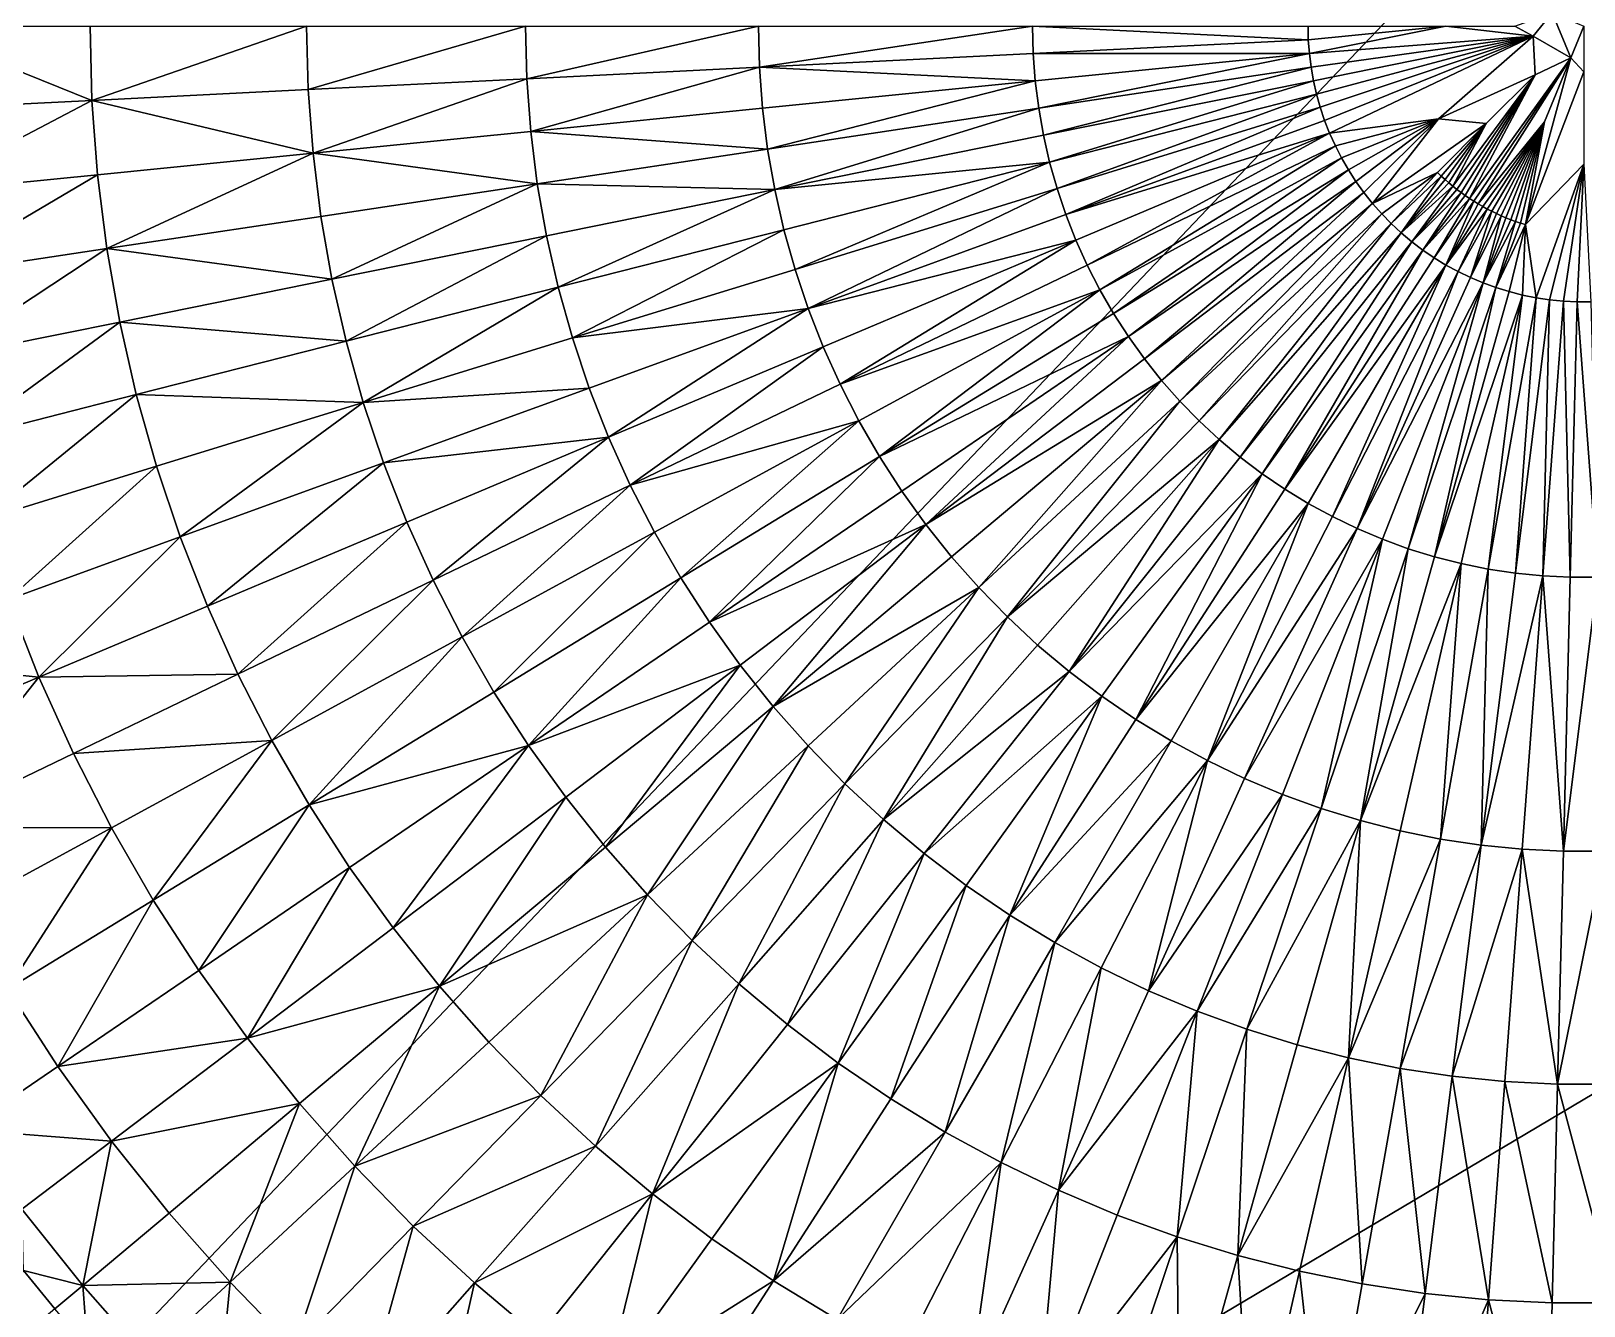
# Model space of a CAD drawing. Header units: millimetres. Extents: x -3250 to 5350, y -3250 to 3250.
# Drawn here: x -1284 to 0, y -1058 to -4 of the extents above; entities that cross this region are included whole.
import ezdxf

# ---------------------------------------------------------------- set-up
doc = ezdxf.new("R2010")
doc.units = ezdxf.units.MM
doc.header["$MEASUREMENT"] = 0
doc.layers.add('MESH_3D', color=2, linetype='CONTINUOUS')

msp = doc.modelspace()

# ---------------------------------------------------------------- linework, layer by layer
at = {"layer": 'MESH_3D'}
for points in [[(2150.5, 2436.8, 32500), (-3128.5, 880.2, 32500), (-2326.6, -2269.3, 32500)], [(2150.5, 2436.8, 32500), (-2326.6, -2269.3, 32500), (3105.6, 958, 32500)], [(3105.6, 958, 32500), (-2326.6, -2269.3, 32500), (-1962.4, -2590.7, 32500)], [(3105.6, 958, 32500), (-1962.4, -2590.7, 32500), (-1625, -2814.6, 32500)], [(3105.6, 958, 32500), (-1625, -2814.6, 32500), (-723.2, -3168.5, 32500)], [(3105.6, 958, 32500), (-723.2, -3168.5, 32500), (1410.1, -2928.1, 32500)], [(-42, -8.3, -1249.8), (-57.1, 0, -1249.7), (-26.4, 10.9, -1249.9)], [(-42, -8.3, -1249.8), (-26.4, 10.9, -1249.9), (-10.9, -26.4, -1249.9)], [(-26.4, 10.9, -1249.9), (0, 0, -1250), (-10.9, -26.4, -1249.9)], [(0, -38, -1249.9), (-10.9, -26.4, -1249.9), (0, 0, -1250)], [(-1385.9, 0, -1040.3), (-1234.9, 0, -1086.9), (-1233.3, -61.6, -1086.9)], [(-1384.2, -69.1, -1040.3), (-1385.9, 0, -1040.3), (-1233.3, -61.6, -1086.9)], [(-1233.3, -61.6, -1086.9), (-1234.9, 0, -1086.9), (-1055.9, 0, -1133)], [(-1233.3, -61.6, -1086.9), (-1055.9, 0, -1133), (-1054.6, -52.6, -1133)], [(-1054.6, -52.6, -1133), (-1055.9, 0, -1133), (-875, 0, -1170.9)], [(-1054.6, -52.6, -1133), (-875, 0, -1170.9), (-873.9, -43.6, -1170.9)], [(-873.9, -43.6, -1170.9), (-875, 0, -1170.9), (-682.4, 0, -1202.5)], [(-873.9, -43.6, -1170.9), (-682.4, 0, -1202.5), (-681.6, -34, -1202.5)], [(-681.6, -34, -1202.5), (-682.4, 0, -1202.5), (-455.8, 0, -1229.1)], [(-681.6, -34, -1202.5), (-455.8, 0, -1229.1), (-455.2, -22.7, -1229.1)], [(-455.8, 0, -1229.1), (-228.1, 0, -1244.8), (-227.9, -11.4, -1244.8)], [(-455.2, -22.7, -1229.1), (-455.8, 0, -1229.1), (-227.9, -11.4, -1244.8)], [(-455.2, -22.7, -1229.1), (-227.9, -11.4, -1244.8), (-227, -22.7, -1244.8)], [(-114.1, 0, -1248.7), (-227.9, -11.4, -1244.8), (-228.1, 0, -1244.8)], [(-114.1, 0, -1248.7), (-227, -22.7, -1244.8), (-227.9, -11.4, -1244.8)], [(-42, -8.3, -1249.8), (-227, -22.7, -1244.8), (-114.1, 0, -1248.7)], [(-42, -8.3, -1249.8), (-225.6, -34, -1244.8), (-227, -22.7, -1244.8)], [(-42, -8.3, -1249.8), (-223.6, -45.2, -1244.8), (-225.6, -34, -1244.8)], [(-42, -8.3, -1249.8), (-221.1, -56.3, -1244.8), (-223.6, -45.2, -1244.8)], [(-42, -8.3, -1249.8), (-218, -67.2, -1244.8), (-221.1, -56.3, -1244.8)], [(-42, -8.3, -1249.8), (-214.4, -78, -1244.8), (-218, -67.2, -1244.8)], [(-42, -8.3, -1249.8), (-210.2, -88.6, -1244.8), (-214.4, -78, -1244.8)], [(-120.3, -76.6, -1248), (-210.2, -88.6, -1244.8), (-42, -8.3, -1249.8)], [(-120.3, -76.6, -1248), (-42, -8.3, -1249.8), (-40.3, -40.3, -1249.7)], [(-42, -8.3, -1249.8), (-114.1, 0, -1248.7), (-57.1, 0, -1249.7)], [(-42, -8.3, -1249.8), (-10.9, -26.4, -1249.9), (-40.3, -40.3, -1249.7)], [(-681.6, -34, -1202.5), (-455.2, -22.7, -1229.1), (-453.5, -45.4, -1229.1)], [(-453.5, -45.4, -1229.1), (-455.2, -22.7, -1229.1), (-227, -22.7, -1244.8)], [(-450.7, -67.9, -1229.1), (-453.5, -45.4, -1229.1), (-227, -22.7, -1244.8)], [(-450.7, -67.9, -1229.1), (-227, -22.7, -1244.8), (-225.6, -34, -1244.8)], [(-870.6, -87.1, -1170.9), (-873.9, -43.6, -1170.9), (-681.6, -34, -1202.5)], [(-870.6, -87.1, -1170.9), (-681.6, -34, -1202.5), (-679, -67.9, -1202.5)], [(-679, -67.9, -1202.5), (-681.6, -34, -1202.5), (-453.5, -45.4, -1229.1)], [(-446.7, -90.3, -1229.1), (-450.7, -67.9, -1229.1), (-225.6, -34, -1244.8)], [(-446.7, -90.3, -1229.1), (-225.6, -34, -1244.8), (-223.6, -45.2, -1244.8)], [(-10.9, -26.4, -1249.9), (-94.6, -142.6, -1247.1), (-40.3, -40.3, -1249.7)], [(-10.9, -26.4, -1249.9), (-91, -144.9, -1247.1), (-94.6, -142.6, -1247.1)], [(-10.9, -26.4, -1249.9), (-87.4, -147.1, -1247.1), (-91, -144.9, -1247.1)], [(-32.7, -79.1, -1249.3), (-87.4, -147.1, -1247.1), (-10.9, -26.4, -1249.9)], [(-32.7, -79.1, -1249.3), (-10.9, -26.4, -1249.9), (-48.4, -164.1, -1247.1)], [(0, -38, -1249.9), (-48.4, -164.1, -1247.1), (-10.9, -26.4, -1249.9)], [(0, -38, -1249.9), (0, -114.1, -1248.7), (-48.4, -164.1, -1247.1)], [(-1050.6, -105.1, -1133), (-1054.6, -52.6, -1133), (-873.9, -43.6, -1170.9)], [(-1050.6, -105.1, -1133), (-873.9, -43.6, -1170.9), (-870.6, -87.1, -1170.9)], [(-674.8, -101.7, -1202.5), (-679, -67.9, -1202.5), (-453.5, -45.4, -1229.1)], [(-674.8, -101.7, -1202.5), (-453.5, -45.4, -1229.1), (-450.7, -67.9, -1229.1)], [(-441.7, -112.5, -1229.1), (-446.7, -90.3, -1229.1), (-223.6, -45.2, -1244.8)], [(-441.7, -112.5, -1229.1), (-223.6, -45.2, -1244.8), (-221.1, -56.3, -1244.8)], [(-120.3, -76.6, -1248), (-40.3, -40.3, -1249.7), (-80.7, -80.7, -1248.7)], [(-40.3, -40.3, -1249.7), (-105, -135.1, -1247.1), (-108.4, -132.5, -1247.1)], [(-80.7, -80.7, -1248.7), (-40.3, -40.3, -1249.7), (-108.4, -132.5, -1247.1)], [(-40.3, -40.3, -1249.7), (-101.6, -137.7, -1247.1), (-105, -135.1, -1247.1)], [(-40.3, -40.3, -1249.7), (-98.2, -140.2, -1247.1), (-101.6, -137.7, -1247.1)], [(-40.3, -40.3, -1249.7), (-94.6, -142.6, -1247.1), (-98.2, -140.2, -1247.1)], [(-1379, -138, -1040.3), (-1384.2, -69.1, -1040.3), (-1233.3, -61.6, -1086.9)], [(-1379, -138, -1040.3), (-1233.3, -61.6, -1086.9), (-1228.7, -123, -1086.9)], [(-1233.3, -61.6, -1086.9), (-1054.6, -52.6, -1133), (-1050.6, -105.1, -1133)], [(-1228.7, -123, -1086.9), (-1233.3, -61.6, -1086.9), (-1050.6, -105.1, -1133)], [(-435.5, -134.3, -1229.1), (-441.7, -112.5, -1229.1), (-221.1, -56.3, -1244.8)], [(-435.5, -134.3, -1229.1), (-221.1, -56.3, -1244.8), (-218, -67.2, -1244.8)], [(-870.6, -87.1, -1170.9), (-679, -67.9, -1202.5), (-674.8, -101.7, -1202.5)], [(-668.9, -135.2, -1202.5), (-674.8, -101.7, -1202.5), (-450.7, -67.9, -1229.1)], [(-668.9, -135.2, -1202.5), (-450.7, -67.9, -1229.1), (-446.7, -90.3, -1229.1)], [(-428.3, -155.9, -1229.1), (-435.5, -134.3, -1229.1), (-218, -67.2, -1244.8)], [(-428.3, -155.9, -1229.1), (-218, -67.2, -1244.8), (-214.4, -78, -1244.8)], [(-120.3, -76.6, -1248), (-205.5, -99, -1244.8), (-210.2, -88.6, -1244.8)], [(-120.3, -76.6, -1248), (-200.4, -109.1, -1244.8), (-205.5, -99, -1244.8)], [(-120.3, -76.6, -1248), (-194.7, -119, -1244.8), (-200.4, -109.1, -1244.8)], [(-120.3, -76.6, -1248), (-188.5, -128.5, -1244.8), (-194.7, -119, -1244.8)], [(-120.3, -76.6, -1248), (-181.9, -137.7, -1244.8), (-188.5, -128.5, -1244.8)], [(-120.3, -76.6, -1248), (-174.8, -146.6, -1244.8), (-181.9, -137.7, -1244.8)], [(-120.3, -76.6, -1248), (-80.7, -80.7, -1248.7), (-174.8, -146.6, -1244.8)], [(-1050.6, -105.1, -1133), (-870.6, -87.1, -1170.9), (-865.2, -130.4, -1170.9)], [(-865.2, -130.4, -1170.9), (-870.6, -87.1, -1170.9), (-674.8, -101.7, -1202.5)], [(-428.3, -155.9, -1229.1), (-214.4, -78, -1244.8), (-210.2, -88.6, -1244.8)], [(-420, -177, -1229.1), (-428.3, -155.9, -1229.1), (-210.2, -88.6, -1244.8)], [(-410.6, -197.8, -1229.1), (-420, -177, -1229.1), (-210.2, -88.6, -1244.8)], [(-410.6, -197.8, -1229.1), (-210.2, -88.6, -1244.8), (-205.5, -99, -1244.8)], [(-80.7, -80.7, -1248.7), (-121, -121, -1247.1), (-174.8, -146.6, -1244.8)], [(-80.7, -80.7, -1248.7), (-118, -124, -1247.1), (-121, -121, -1247.1)], [(-80.7, -80.7, -1248.7), (-114.8, -126.9, -1247.1), (-118, -124, -1247.1)], [(-80.7, -80.7, -1248.7), (-111.6, -129.7, -1247.1), (-114.8, -126.9, -1247.1)], [(-80.7, -80.7, -1248.7), (-108.4, -132.5, -1247.1), (-111.6, -129.7, -1247.1)], [(-32.7, -79.1, -1249.3), (-83.7, -149.3, -1247.1), (-87.4, -147.1, -1247.1)], [(-32.7, -79.1, -1249.3), (-80, -151.3, -1247.1), (-83.7, -149.3, -1247.1)], [(-32.7, -79.1, -1249.3), (-76.2, -153.2, -1247.1), (-80, -151.3, -1247.1)], [(-32.7, -79.1, -1249.3), (-72.3, -155.1, -1247.1), (-76.2, -153.2, -1247.1)], [(-32.7, -79.1, -1249.3), (-68.4, -156.8, -1247.1), (-72.3, -155.1, -1247.1)], [(-32.7, -79.1, -1249.3), (-64.5, -158.5, -1247.1), (-68.4, -156.8, -1247.1)], [(-32.7, -79.1, -1249.3), (-60.5, -160.1, -1247.1), (-64.5, -158.5, -1247.1)], [(-32.7, -79.1, -1249.3), (-56.5, -161.5, -1247.1), (-60.5, -160.1, -1247.1)], [(-32.7, -79.1, -1249.3), (-52.5, -162.9, -1247.1), (-56.5, -161.5, -1247.1)], [(-32.7, -79.1, -1249.3), (-48.4, -164.1, -1247.1), (-52.5, -162.9, -1247.1)], [(-865.2, -130.4, -1170.9), (-674.8, -101.7, -1202.5), (-668.9, -135.2, -1202.5)], [(-668.9, -135.2, -1202.5), (-446.7, -90.3, -1229.1), (-441.7, -112.5, -1229.1)], [(-400.3, -218, -1229.1), (-410.6, -197.8, -1229.1), (-205.5, -99, -1244.8)], [(-400.3, -218, -1229.1), (-205.5, -99, -1244.8), (-200.4, -109.1, -1244.8)], [(-1221.1, -184, -1086.9), (-1228.7, -123, -1086.9), (-1050.6, -105.1, -1133)], [(-1221.1, -184, -1086.9), (-1050.6, -105.1, -1133), (-1044.1, -157.4, -1133)], [(-1044.1, -157.4, -1133), (-1050.6, -105.1, -1133), (-865.2, -130.4, -1170.9)], [(-661.3, -168.4, -1202.5), (-668.9, -135.2, -1202.5), (-441.7, -112.5, -1229.1)], [(-652.1, -201.2, -1202.5), (-661.3, -168.4, -1202.5), (-441.7, -112.5, -1229.1)], [(-652.1, -201.2, -1202.5), (-441.7, -112.5, -1229.1), (-435.5, -134.3, -1229.1)], [(-388.9, -237.7, -1229.1), (-400.3, -218, -1229.1), (-200.4, -109.1, -1244.8)], [(-388.9, -237.7, -1229.1), (-200.4, -109.1, -1244.8), (-194.7, -119, -1244.8)], [(-48.4, -164.1, -1247.1), (0, -114.1, -1248.7), (-39.6, -224.7, -1244.8)], [(0, -114.1, -1248.7), (-28.4, -226.4, -1244.8), (-39.6, -224.7, -1244.8)], [(0, -114.1, -1248.7), (-17, -227.5, -1244.8), (-28.4, -226.4, -1244.8)], [(0, -114.1, -1248.7), (-5.7, -228.1, -1244.8), (-17, -227.5, -1244.8)], [(0, -114.1, -1248.7), (5.7, -228.1, -1244.8), (-5.7, -228.1, -1244.8)], [(-1370.4, -206.6, -1040.3), (-1379, -138, -1040.3), (-1228.7, -123, -1086.9)], [(-1370.4, -206.6, -1040.3), (-1228.7, -123, -1086.9), (-1221.1, -184, -1086.9)], [(-376.6, -256.8, -1229.1), (-388.9, -237.7, -1229.1), (-194.7, -119, -1244.8)], [(-376.6, -256.8, -1229.1), (-194.7, -119, -1244.8), (-188.5, -128.5, -1244.8)], [(-121, -121, -1247.1), (-167.2, -155.2, -1244.8), (-174.8, -146.6, -1244.8)], [(-121, -121, -1247.1), (-159.3, -163.3, -1244.8), (-167.2, -155.2, -1244.8)], [(-118, -124, -1247.1), (-159.3, -163.3, -1244.8), (-121, -121, -1247.1)], [(-118, -124, -1247.1), (-151, -171.1, -1244.8), (-159.3, -163.3, -1244.8)], [(-114.8, -126.9, -1247.1), (-151, -171.1, -1244.8), (-118, -124, -1247.1)], [(-111.6, -129.7, -1247.1), (-151, -171.1, -1244.8), (-114.8, -126.9, -1247.1)], [(-1034.9, -209.2, -1133), (-1044.1, -157.4, -1133), (-865.2, -130.4, -1170.9)], [(-1034.9, -209.2, -1133), (-865.2, -130.4, -1170.9), (-857.6, -173.4, -1170.9)], [(-857.6, -173.4, -1170.9), (-865.2, -130.4, -1170.9), (-668.9, -135.2, -1202.5)], [(-847.9, -215.9, -1170.9), (-857.6, -173.4, -1170.9), (-668.9, -135.2, -1202.5)], [(-847.9, -215.9, -1170.9), (-668.9, -135.2, -1202.5), (-661.3, -168.4, -1202.5)], [(-641.3, -233.4, -1202.5), (-652.1, -201.2, -1202.5), (-435.5, -134.3, -1229.1)], [(-641.3, -233.4, -1202.5), (-435.5, -134.3, -1229.1), (-428.3, -155.9, -1229.1)], [(-363.3, -275.2, -1229.1), (-376.6, -256.8, -1229.1), (-188.5, -128.5, -1244.8)], [(-363.3, -275.2, -1229.1), (-188.5, -128.5, -1244.8), (-181.9, -137.7, -1244.8)], [(-349.2, -293, -1229.1), (-363.3, -275.2, -1229.1), (-181.9, -137.7, -1244.8)], [(-349.2, -293, -1229.1), (-181.9, -137.7, -1244.8), (-174.8, -146.6, -1244.8)], [(-108.4, -132.5, -1247.1), (-151, -171.1, -1244.8), (-111.6, -129.7, -1247.1)], [(-108.4, -132.5, -1247.1), (-142.2, -178.4, -1244.8), (-151, -171.1, -1244.8)], [(-105, -135.1, -1247.1), (-142.2, -178.4, -1244.8), (-108.4, -132.5, -1247.1)], [(-101.6, -137.7, -1247.1), (-142.2, -178.4, -1244.8), (-105, -135.1, -1247.1)], [(-101.6, -137.7, -1247.1), (-133.2, -185.2, -1244.8), (-142.2, -178.4, -1244.8)], [(-98.2, -140.2, -1247.1), (-133.2, -185.2, -1244.8), (-101.6, -137.7, -1247.1)], [(-94.6, -142.6, -1247.1), (-133.2, -185.2, -1244.8), (-98.2, -140.2, -1247.1)], [(-334.1, -310, -1229.1), (-349.2, -293, -1229.1), (-174.8, -146.6, -1244.8)], [(-334.1, -310, -1229.1), (-174.8, -146.6, -1244.8), (-167.2, -155.2, -1244.8)], [(-94.6, -142.6, -1247.1), (-123.8, -191.6, -1244.8), (-133.2, -185.2, -1244.8)], [(-91, -144.9, -1247.1), (-123.8, -191.6, -1244.8), (-94.6, -142.6, -1247.1)], [(-91, -144.9, -1247.1), (-114.1, -197.6, -1244.8), (-123.8, -191.6, -1244.8)], [(-87.4, -147.1, -1247.1), (-114.1, -197.6, -1244.8), (-91, -144.9, -1247.1)], [(-83.7, -149.3, -1247.1), (-114.1, -197.6, -1244.8), (-87.4, -147.1, -1247.1)], [(-80, -151.3, -1247.1), (-114.1, -197.6, -1244.8), (-83.7, -149.3, -1247.1)], [(-80, -151.3, -1247.1), (-104.1, -203, -1244.8), (-114.1, -197.6, -1244.8)], [(-76.2, -153.2, -1247.1), (-104.1, -203, -1244.8), (-80, -151.3, -1247.1)], [(-76.2, -153.2, -1247.1), (-93.8, -207.9, -1244.8), (-104.1, -203, -1244.8)], [(-72.3, -155.1, -1247.1), (-93.8, -207.9, -1244.8), (-76.2, -153.2, -1247.1)], [(-1221.1, -184, -1086.9), (-1044.1, -157.4, -1133), (-1034.9, -209.2, -1133)], [(-641.3, -233.4, -1202.5), (-428.3, -155.9, -1229.1), (-420, -177, -1229.1)], [(-318.2, -326.3, -1229.1), (-334.1, -310, -1229.1), (-167.2, -155.2, -1244.8)], [(-318.2, -326.3, -1229.1), (-167.2, -155.2, -1244.8), (-159.3, -163.3, -1244.8)], [(-301.6, -341.7, -1229.1), (-318.2, -326.3, -1229.1), (-159.3, -163.3, -1244.8)], [(-301.6, -341.7, -1229.1), (-159.3, -163.3, -1244.8), (-151, -171.1, -1244.8)], [(-68.4, -156.8, -1247.1), (-93.8, -207.9, -1244.8), (-72.3, -155.1, -1247.1)], [(-68.4, -156.8, -1247.1), (-83.3, -212.4, -1244.8), (-93.8, -207.9, -1244.8)], [(-64.5, -158.5, -1247.1), (-83.3, -212.4, -1244.8), (-68.4, -156.8, -1247.1)], [(-60.5, -160.1, -1247.1), (-83.3, -212.4, -1244.8), (-64.5, -158.5, -1247.1)], [(-56.5, -161.5, -1247.1), (-83.3, -212.4, -1244.8), (-60.5, -160.1, -1247.1)], [(-56.5, -161.5, -1247.1), (-72.7, -216.3, -1244.8), (-83.3, -212.4, -1244.8)], [(-52.5, -162.9, -1247.1), (-72.7, -216.3, -1244.8), (-56.5, -161.5, -1247.1)], [(-48.4, -164.1, -1247.1), (-72.7, -216.3, -1244.8), (-52.5, -162.9, -1247.1)], [(-48.4, -164.1, -1247.1), (-61.8, -219.6, -1244.8), (-72.7, -216.3, -1244.8)], [(-48.4, -164.1, -1247.1), (-50.8, -222.4, -1244.8), (-61.8, -219.6, -1244.8)], [(-48.4, -164.1, -1247.1), (-39.6, -224.7, -1244.8), (-50.8, -222.4, -1244.8)], [(-1023.2, -260.5, -1133), (-1034.9, -209.2, -1133), (-857.6, -173.4, -1170.9)], [(-1023.2, -260.5, -1133), (-857.6, -173.4, -1170.9), (-847.9, -215.9, -1170.9)], [(-836.1, -257.9, -1170.9), (-847.9, -215.9, -1170.9), (-661.3, -168.4, -1202.5)], [(-836.1, -257.9, -1170.9), (-661.3, -168.4, -1202.5), (-652.1, -201.2, -1202.5)], [(-628.8, -265.1, -1202.5), (-641.3, -233.4, -1202.5), (-420, -177, -1229.1)], [(-614.9, -296.1, -1202.5), (-628.8, -265.1, -1202.5), (-420, -177, -1229.1)], [(-614.9, -296.1, -1202.5), (-420, -177, -1229.1), (-410.6, -197.8, -1229.1)], [(-284.2, -356.3, -1229.1), (-301.6, -341.7, -1229.1), (-151, -171.1, -1244.8)], [(-284.2, -356.3, -1229.1), (-151, -171.1, -1244.8), (-142.2, -178.4, -1244.8)], [(-266.1, -370.1, -1229.1), (-284.2, -356.3, -1229.1), (-142.2, -178.4, -1244.8)], [(-266.1, -370.1, -1229.1), (-142.2, -178.4, -1244.8), (-133.2, -185.2, -1244.8)], [(-1358.4, -274.6, -1040.3), (-1370.4, -206.6, -1040.3), (-1221.1, -184, -1086.9)], [(-1358.4, -274.6, -1040.3), (-1221.1, -184, -1086.9), (-1210.4, -244.7, -1086.9)], [(-1210.4, -244.7, -1086.9), (-1221.1, -184, -1086.9), (-1034.9, -209.2, -1133)], [(-247.3, -382.9, -1229.1), (-266.1, -370.1, -1229.1), (-133.2, -185.2, -1244.8)], [(-247.3, -382.9, -1229.1), (-133.2, -185.2, -1244.8), (-123.8, -191.6, -1244.8)], [(-247.3, -382.9, -1229.1), (-123.8, -191.6, -1244.8), (-114.1, -197.6, -1244.8)], [(-836.1, -257.9, -1170.9), (-652.1, -201.2, -1202.5), (-641.3, -233.4, -1202.5)], [(-614.9, -296.1, -1202.5), (-410.6, -197.8, -1229.1), (-400.3, -218, -1229.1)], [(-227.9, -394.7, -1229.1), (-247.3, -382.9, -1229.1), (-114.1, -197.6, -1244.8)], [(-207.9, -405.6, -1229.1), (-227.9, -394.7, -1229.1), (-114.1, -197.6, -1244.8)], [(-207.9, -405.6, -1229.1), (-114.1, -197.6, -1244.8), (-104.1, -203, -1244.8)], [(-187.5, -415.5, -1229.1), (-207.9, -405.6, -1229.1), (-104.1, -203, -1244.8)], [(-187.5, -415.5, -1229.1), (-104.1, -203, -1244.8), (-93.8, -207.9, -1244.8)], [(-1210.4, -244.7, -1086.9), (-1034.9, -209.2, -1133), (-1023.2, -260.5, -1133)], [(-1009, -311.2, -1133), (-1023.2, -260.5, -1133), (-847.9, -215.9, -1170.9)], [(-1009, -311.2, -1133), (-847.9, -215.9, -1170.9), (-836.1, -257.9, -1170.9)], [(-599.3, -326.4, -1202.5), (-614.9, -296.1, -1202.5), (-400.3, -218, -1229.1)], [(-582.3, -355.8, -1202.5), (-599.3, -326.4, -1202.5), (-400.3, -218, -1229.1)], [(-582.3, -355.8, -1202.5), (-400.3, -218, -1229.1), (-388.9, -237.7, -1229.1)], [(-187.5, -415.5, -1229.1), (-93.8, -207.9, -1244.8), (-83.3, -212.4, -1244.8)], [(-166.5, -424.3, -1229.1), (-187.5, -415.5, -1229.1), (-83.3, -212.4, -1244.8)], [(-145.2, -432.1, -1229.1), (-166.5, -424.3, -1229.1), (-83.3, -212.4, -1244.8)], [(-145.2, -432.1, -1229.1), (-83.3, -212.4, -1244.8), (-72.7, -216.3, -1244.8)], [(-123.4, -438.8, -1229.1), (-145.2, -432.1, -1229.1), (-72.7, -216.3, -1244.8)], [(-123.4, -438.8, -1229.1), (-72.7, -216.3, -1244.8), (-61.8, -219.6, -1244.8)], [(-123.4, -438.8, -1229.1), (-61.8, -219.6, -1244.8), (-50.8, -222.4, -1244.8)], [(-101.4, -444.4, -1229.1), (-123.4, -438.8, -1229.1), (-50.8, -222.4, -1244.8)], [(-79.1, -448.9, -1229.1), (-101.4, -444.4, -1229.1), (-50.8, -222.4, -1244.8)], [(-79.1, -448.9, -1229.1), (-50.8, -222.4, -1244.8), (-39.6, -224.7, -1244.8)], [(-56.7, -452.2, -1229.1), (-79.1, -448.9, -1229.1), (-39.6, -224.7, -1244.8)], [(-56.7, -452.2, -1229.1), (-39.6, -224.7, -1244.8), (-28.4, -226.4, -1244.8)], [(-34.1, -454.5, -1229.1), (-56.7, -452.2, -1229.1), (-28.4, -226.4, -1244.8)], [(-34.1, -454.5, -1229.1), (-28.4, -226.4, -1244.8), (-17, -227.5, -1244.8)], [(-11.4, -455.6, -1229.1), (-34.1, -454.5, -1229.1), (-17, -227.5, -1244.8)], [(-11.4, -455.6, -1229.1), (-17, -227.5, -1244.8), (-5.7, -228.1, -1244.8)], [(11.4, -455.6, -1229.1), (-11.4, -455.6, -1229.1), (-5.7, -228.1, -1244.8)], [(11.4, -455.6, -1229.1), (-5.7, -228.1, -1244.8), (5.7, -228.1, -1244.8)], [(-822.2, -299.3, -1170.9), (-836.1, -257.9, -1170.9), (-641.3, -233.4, -1202.5)], [(-806.3, -339.9, -1170.9), (-822.2, -299.3, -1170.9), (-641.3, -233.4, -1202.5)], [(-806.3, -339.9, -1170.9), (-641.3, -233.4, -1202.5), (-628.8, -265.1, -1202.5)], [(-582.3, -355.8, -1202.5), (-388.9, -237.7, -1229.1), (-376.6, -256.8, -1229.1)], [(-1343, -342, -1040.3), (-1358.4, -274.6, -1040.3), (-1210.4, -244.7, -1086.9)], [(-1343, -342, -1040.3), (-1210.4, -244.7, -1086.9), (-1196.7, -304.7, -1086.9)], [(-1196.7, -304.7, -1086.9), (-1210.4, -244.7, -1086.9), (-1023.2, -260.5, -1133)], [(-1196.7, -304.7, -1086.9), (-1023.2, -260.5, -1133), (-1009, -311.2, -1133)], [(-1009, -311.2, -1133), (-836.1, -257.9, -1170.9), (-822.2, -299.3, -1170.9)], [(-788.3, -379.6, -1170.9), (-806.3, -339.9, -1170.9), (-628.8, -265.1, -1202.5)], [(-788.3, -379.6, -1170.9), (-628.8, -265.1, -1202.5), (-614.9, -296.1, -1202.5)], [(-563.9, -384.4, -1202.5), (-582.3, -355.8, -1202.5), (-376.6, -256.8, -1229.1)], [(-544, -412.1, -1202.5), (-563.9, -384.4, -1202.5), (-376.6, -256.8, -1229.1)], [(-544, -412.1, -1202.5), (-376.6, -256.8, -1229.1), (-363.3, -275.2, -1229.1)], [(-544, -412.1, -1202.5), (-363.3, -275.2, -1229.1), (-349.2, -293, -1229.1)], [(-522.8, -438.7, -1202.5), (-544, -412.1, -1202.5), (-349.2, -293, -1229.1)], [(-500.3, -464.2, -1202.5), (-522.8, -438.7, -1202.5), (-349.2, -293, -1229.1)], [(-500.3, -464.2, -1202.5), (-349.2, -293, -1229.1), (-334.1, -310, -1229.1)], [(-1324.3, -408.5, -1040.3), (-1343, -342, -1040.3), (-1196.7, -304.7, -1086.9)], [(-1324.3, -408.5, -1040.3), (-1196.7, -304.7, -1086.9), (-1180, -364, -1086.9)], [(-1180, -364, -1086.9), (-1196.7, -304.7, -1086.9), (-1009, -311.2, -1133)], [(-992.2, -361.1, -1133), (-1009, -311.2, -1133), (-822.2, -299.3, -1170.9)], [(-992.2, -361.1, -1133), (-822.2, -299.3, -1170.9), (-806.3, -339.9, -1170.9)], [(-788.3, -379.6, -1170.9), (-614.9, -296.1, -1202.5), (-599.3, -326.4, -1202.5)], [(-1160.4, -422.3, -1086.9), (-1180, -364, -1086.9), (-1009, -311.2, -1133)], [(-1160.4, -422.3, -1086.9), (-1009, -311.2, -1133), (-992.2, -361.1, -1133)], [(-476.5, -488.5, -1202.5), (-500.3, -464.2, -1202.5), (-334.1, -310, -1229.1)], [(-476.5, -488.5, -1202.5), (-334.1, -310, -1229.1), (-318.2, -326.3, -1229.1)], [(-768.4, -418.5, -1170.9), (-788.3, -379.6, -1170.9), (-599.3, -326.4, -1202.5)], [(-746.6, -456.2, -1170.9), (-768.4, -418.5, -1170.9), (-599.3, -326.4, -1202.5)], [(-746.6, -456.2, -1170.9), (-599.3, -326.4, -1202.5), (-582.3, -355.8, -1202.5)], [(-476.5, -488.5, -1202.5), (-318.2, -326.3, -1229.1), (-301.6, -341.7, -1229.1)], [(-973, -410.1, -1133), (-992.2, -361.1, -1133), (-806.3, -339.9, -1170.9)], [(-951.3, -458.1, -1133), (-973, -410.1, -1133), (-806.3, -339.9, -1170.9)], [(-951.3, -458.1, -1133), (-806.3, -339.9, -1170.9), (-788.3, -379.6, -1170.9)], [(-451.6, -511.7, -1202.5), (-476.5, -488.5, -1202.5), (-301.6, -341.7, -1229.1)], [(-425.5, -533.5, -1202.5), (-451.6, -511.7, -1202.5), (-301.6, -341.7, -1229.1)], [(-425.5, -533.5, -1202.5), (-301.6, -341.7, -1229.1), (-284.2, -356.3, -1229.1)], [(-722.9, -492.9, -1170.9), (-746.6, -456.2, -1170.9), (-582.3, -355.8, -1202.5)], [(-722.9, -492.9, -1170.9), (-582.3, -355.8, -1202.5), (-563.9, -384.4, -1202.5)], [(-425.5, -533.5, -1202.5), (-284.2, -356.3, -1229.1), (-266.1, -370.1, -1229.1)], [(-1302.3, -474, -1040.3), (-1324.3, -408.5, -1040.3), (-1180, -364, -1086.9)], [(-1302.3, -474, -1040.3), (-1180, -364, -1086.9), (-1160.4, -422.3, -1086.9)], [(-1137.9, -479.7, -1086.9), (-1160.4, -422.3, -1086.9), (-992.2, -361.1, -1133)], [(-1137.9, -479.7, -1086.9), (-992.2, -361.1, -1133), (-973, -410.1, -1133)], [(-398.4, -554.1, -1202.5), (-425.5, -533.5, -1202.5), (-266.1, -370.1, -1229.1)], [(-370.3, -573.3, -1202.5), (-398.4, -554.1, -1202.5), (-266.1, -370.1, -1229.1)], [(-370.3, -573.3, -1202.5), (-266.1, -370.1, -1229.1), (-247.3, -382.9, -1229.1)], [(-927.3, -505, -1133), (-951.3, -458.1, -1133), (-788.3, -379.6, -1170.9)], [(-927.3, -505, -1133), (-788.3, -379.6, -1170.9), (-768.4, -418.5, -1170.9)], [(-722.9, -492.9, -1170.9), (-563.9, -384.4, -1202.5), (-544, -412.1, -1202.5)], [(-370.3, -573.3, -1202.5), (-247.3, -382.9, -1229.1), (-227.9, -394.7, -1229.1)], [(-341.2, -591, -1202.5), (-370.3, -573.3, -1202.5), (-227.9, -394.7, -1229.1)], [(-311.3, -607.3, -1202.5), (-341.2, -591, -1202.5), (-227.9, -394.7, -1229.1)], [(-311.3, -607.3, -1202.5), (-227.9, -394.7, -1229.1), (-207.9, -405.6, -1229.1)], [(-1112.6, -535.8, -1086.9), (-1137.9, -479.7, -1086.9), (-973, -410.1, -1133)], [(-1112.6, -535.8, -1086.9), (-973, -410.1, -1133), (-951.3, -458.1, -1133)], [(-311.3, -607.3, -1202.5), (-207.9, -405.6, -1229.1), (-187.5, -415.5, -1229.1)], [(-1277.1, -538.3, -1040.3), (-1302.3, -474, -1040.3), (-1160.4, -422.3, -1086.9)], [(-1277.1, -538.3, -1040.3), (-1160.4, -422.3, -1086.9), (-1137.9, -479.7, -1086.9)], [(-901, -550.6, -1133), (-927.3, -505, -1133), (-768.4, -418.5, -1170.9)], [(-901, -550.6, -1133), (-768.4, -418.5, -1170.9), (-746.6, -456.2, -1170.9)], [(-697.5, -528.3, -1170.9), (-722.9, -492.9, -1170.9), (-544, -412.1, -1202.5)], [(-670.3, -562.4, -1170.9), (-697.5, -528.3, -1170.9), (-544, -412.1, -1202.5)], [(-670.3, -562.4, -1170.9), (-544, -412.1, -1202.5), (-522.8, -438.7, -1202.5)], [(-280.7, -622, -1202.5), (-311.3, -607.3, -1202.5), (-187.5, -415.5, -1229.1)], [(-280.7, -622, -1202.5), (-187.5, -415.5, -1229.1), (-166.5, -424.3, -1229.1)], [(-249.3, -635.3, -1202.5), (-280.7, -622, -1202.5), (-166.5, -424.3, -1229.1)], [(-217.3, -646.9, -1202.5), (-249.3, -635.3, -1202.5), (-166.5, -424.3, -1229.1)], [(-217.3, -646.9, -1202.5), (-166.5, -424.3, -1229.1), (-145.2, -432.1, -1229.1)], [(-184.8, -656.9, -1202.5), (-217.3, -646.9, -1202.5), (-145.2, -432.1, -1229.1)], [(-184.8, -656.9, -1202.5), (-145.2, -432.1, -1229.1), (-123.4, -438.8, -1229.1)], [(-670.3, -562.4, -1170.9), (-522.8, -438.7, -1202.5), (-500.3, -464.2, -1202.5)], [(-184.8, -656.9, -1202.5), (-123.4, -438.8, -1229.1), (-101.4, -444.4, -1229.1)], [(-151.9, -665.3, -1202.5), (-184.8, -656.9, -1202.5), (-101.4, -444.4, -1229.1)], [(-118.5, -672.1, -1202.5), (-151.9, -665.3, -1202.5), (-101.4, -444.4, -1229.1)], [(-118.5, -672.1, -1202.5), (-101.4, -444.4, -1229.1), (-79.1, -448.9, -1229.1)], [(-84.9, -677.1, -1202.5), (-118.5, -672.1, -1202.5), (-79.1, -448.9, -1229.1)], [(-84.9, -677.1, -1202.5), (-79.1, -448.9, -1229.1), (-56.7, -452.2, -1229.1)], [(-1084.5, -590.6, -1086.9), (-1112.6, -535.8, -1086.9), (-951.3, -458.1, -1133)], [(-1084.5, -590.6, -1086.9), (-951.3, -458.1, -1133), (-927.3, -505, -1133)], [(-872.4, -594.8, -1133), (-901, -550.6, -1133), (-746.6, -456.2, -1170.9)], [(-872.4, -594.8, -1133), (-746.6, -456.2, -1170.9), (-722.9, -492.9, -1170.9)], [(-84.9, -677.1, -1202.5), (-56.7, -452.2, -1229.1), (-34.1, -454.5, -1229.1)], [(-51, -680.5, -1202.5), (-84.9, -677.1, -1202.5), (-34.1, -454.5, -1229.1)], [(-17, -682.2, -1202.5), (-51, -680.5, -1202.5), (-34.1, -454.5, -1229.1)], [(-17, -682.2, -1202.5), (-34.1, -454.5, -1229.1), (-11.4, -455.6, -1229.1)], [(-17, -682.2, -1202.5), (-11.4, -455.6, -1229.1), (11.4, -455.6, -1229.1)], [(17, -682.2, -1202.5), (-17, -682.2, -1202.5), (11.4, -455.6, -1229.1)], [(-1434.7, -522.2, -989.8), (-1302.3, -474, -1040.3), (-1277.1, -538.3, -1040.3)], [(-641.4, -595.1, -1170.9), (-670.3, -562.4, -1170.9), (-500.3, -464.2, -1202.5)], [(-610.9, -626.4, -1170.9), (-641.4, -595.1, -1170.9), (-500.3, -464.2, -1202.5)], [(-610.9, -626.4, -1170.9), (-500.3, -464.2, -1202.5), (-476.5, -488.5, -1202.5)], [(-1277.1, -538.3, -1040.3), (-1137.9, -479.7, -1086.9), (-1112.6, -535.8, -1086.9)], [(-872.4, -594.8, -1133), (-722.9, -492.9, -1170.9), (-697.5, -528.3, -1170.9)], [(-579, -656, -1170.9), (-610.9, -626.4, -1170.9), (-476.5, -488.5, -1202.5)], [(-579, -656, -1170.9), (-476.5, -488.5, -1202.5), (-451.6, -511.7, -1202.5)], [(-1053.7, -643.9, -1086.9), (-1084.5, -590.6, -1086.9), (-927.3, -505, -1133)], [(-1053.7, -643.9, -1086.9), (-927.3, -505, -1133), (-901, -550.6, -1133)], [(-579, -656, -1170.9), (-451.6, -511.7, -1202.5), (-425.5, -533.5, -1202.5)], [(-1406.9, -593.1, -989.8), (-1434.7, -522.2, -989.8), (-1277.1, -538.3, -1040.3)], [(-1375.6, -662.5, -989.8), (-1406.9, -593.1, -989.8), (-1277.1, -538.3, -1040.3)], [(-1375.6, -662.5, -989.8), (-1277.1, -538.3, -1040.3), (-1248.6, -601.3, -1040.3)], [(-1248.6, -601.3, -1040.3), (-1277.1, -538.3, -1040.3), (-1112.6, -535.8, -1086.9)], [(-1248.6, -601.3, -1040.3), (-1112.6, -535.8, -1086.9), (-1084.5, -590.6, -1086.9)], [(-841.7, -637.5, -1133), (-872.4, -594.8, -1133), (-697.5, -528.3, -1170.9)], [(-808.9, -678.7, -1133), (-841.7, -637.5, -1133), (-697.5, -528.3, -1170.9)], [(-808.9, -678.7, -1133), (-697.5, -528.3, -1170.9), (-670.3, -562.4, -1170.9)], [(-545.5, -684.1, -1170.9), (-579, -656, -1170.9), (-425.5, -533.5, -1202.5)], [(-545.5, -684.1, -1170.9), (-425.5, -533.5, -1202.5), (-398.4, -554.1, -1202.5)], [(-1053.7, -643.9, -1086.9), (-901, -550.6, -1133), (-872.4, -594.8, -1133)], [(-774, -718.2, -1133), (-808.9, -678.7, -1133), (-670.3, -562.4, -1170.9)], [(-774, -718.2, -1133), (-670.3, -562.4, -1170.9), (-641.4, -595.1, -1170.9)], [(-510.8, -710.4, -1170.9), (-545.5, -684.1, -1170.9), (-398.4, -554.1, -1202.5)], [(-474.7, -735, -1170.9), (-510.8, -710.4, -1170.9), (-398.4, -554.1, -1202.5)], [(-474.7, -735, -1170.9), (-398.4, -554.1, -1202.5), (-370.3, -573.3, -1202.5)], [(-474.7, -735, -1170.9), (-370.3, -573.3, -1202.5), (-341.2, -591, -1202.5)], [(-1375.6, -662.5, -989.8), (-1248.6, -601.3, -1040.3), (-1217.1, -662.8, -1040.3)], [(-1217.1, -662.8, -1040.3), (-1248.6, -601.3, -1040.3), (-1084.5, -590.6, -1086.9)], [(-1182.6, -722.7, -1040.3), (-1217.1, -662.8, -1040.3), (-1084.5, -590.6, -1086.9)], [(-1182.6, -722.7, -1040.3), (-1084.5, -590.6, -1086.9), (-1053.7, -643.9, -1086.9)], [(-1020.3, -695.6, -1086.9), (-1053.7, -643.9, -1086.9), (-872.4, -594.8, -1133)], [(-984.3, -745.6, -1086.9), (-1020.3, -695.6, -1086.9), (-872.4, -594.8, -1133)], [(-984.3, -745.6, -1086.9), (-872.4, -594.8, -1133), (-841.7, -637.5, -1133)], [(-737.3, -755.9, -1133), (-774, -718.2, -1133), (-641.4, -595.1, -1170.9)], [(-737.3, -755.9, -1133), (-641.4, -595.1, -1170.9), (-610.9, -626.4, -1170.9)], [(-437.5, -757.7, -1170.9), (-474.7, -735, -1170.9), (-341.2, -591, -1202.5)], [(-437.5, -757.7, -1170.9), (-341.2, -591, -1202.5), (-311.3, -607.3, -1202.5)], [(-399.2, -778.6, -1170.9), (-437.5, -757.7, -1170.9), (-311.3, -607.3, -1202.5)], [(-359.9, -797.5, -1170.9), (-399.2, -778.6, -1170.9), (-311.3, -607.3, -1202.5)], [(-359.9, -797.5, -1170.9), (-311.3, -607.3, -1202.5), (-280.7, -622, -1202.5)], [(-698.7, -791.7, -1133), (-737.3, -755.9, -1133), (-610.9, -626.4, -1170.9)], [(-698.7, -791.7, -1133), (-610.9, -626.4, -1170.9), (-579, -656, -1170.9)], [(-359.9, -797.5, -1170.9), (-280.7, -622, -1202.5), (-249.3, -635.3, -1202.5)], [(-946, -793.8, -1086.9), (-984.3, -745.6, -1086.9), (-841.7, -637.5, -1133)], [(-946, -793.8, -1086.9), (-841.7, -637.5, -1133), (-808.9, -678.7, -1133)], [(-319.7, -814.5, -1170.9), (-359.9, -797.5, -1170.9), (-249.3, -635.3, -1202.5)], [(-319.7, -814.5, -1170.9), (-249.3, -635.3, -1202.5), (-217.3, -646.9, -1202.5)], [(-1145.1, -780.7, -1040.3), (-1182.6, -722.7, -1040.3), (-1053.7, -643.9, -1086.9)], [(-1145.1, -780.7, -1040.3), (-1053.7, -643.9, -1086.9), (-1020.3, -695.6, -1086.9)], [(-278.7, -829.4, -1170.9), (-319.7, -814.5, -1170.9), (-217.3, -646.9, -1202.5)], [(-278.7, -829.4, -1170.9), (-217.3, -646.9, -1202.5), (-184.8, -656.9, -1202.5)], [(-1340.9, -730.2, -989.8), (-1375.6, -662.5, -989.8), (-1217.1, -662.8, -1040.3)], [(-1302.8, -796.1, -989.8), (-1340.9, -730.2, -989.8), (-1217.1, -662.8, -1040.3)], [(-1302.8, -796.1, -989.8), (-1217.1, -662.8, -1040.3), (-1182.6, -722.7, -1040.3)], [(-658.3, -825.5, -1133), (-698.7, -791.7, -1133), (-579, -656, -1170.9)], [(-658.3, -825.5, -1133), (-579, -656, -1170.9), (-545.5, -684.1, -1170.9)], [(-237, -842.3, -1170.9), (-278.7, -829.4, -1170.9), (-184.8, -656.9, -1202.5)], [(-194.7, -853, -1170.9), (-237, -842.3, -1170.9), (-184.8, -656.9, -1202.5)], [(-194.7, -853, -1170.9), (-184.8, -656.9, -1202.5), (-151.9, -665.3, -1202.5)], [(-194.7, -853, -1170.9), (-151.9, -665.3, -1202.5), (-118.5, -672.1, -1202.5)], [(-946, -793.8, -1086.9), (-808.9, -678.7, -1133), (-774, -718.2, -1133)], [(-151.9, -861.7, -1170.9), (-194.7, -853, -1170.9), (-118.5, -672.1, -1202.5)], [(-151.9, -861.7, -1170.9), (-118.5, -672.1, -1202.5), (-84.9, -677.1, -1202.5)], [(-108.8, -868.2, -1170.9), (-151.9, -861.7, -1170.9), (-84.9, -677.1, -1202.5)], [(-108.8, -868.2, -1170.9), (-84.9, -677.1, -1202.5), (-51, -680.5, -1202.5)], [(-616.4, -857.3, -1133), (-658.3, -825.5, -1133), (-545.5, -684.1, -1170.9)], [(-616.4, -857.3, -1133), (-545.5, -684.1, -1170.9), (-510.8, -710.4, -1170.9)], [(-65.4, -872.5, -1170.9), (-108.8, -868.2, -1170.9), (-51, -680.5, -1202.5)], [(-21.8, -874.7, -1170.9), (-65.4, -872.5, -1170.9), (-51, -680.5, -1202.5)], [(-21.8, -874.7, -1170.9), (-51, -680.5, -1202.5), (-17, -682.2, -1202.5)], [(-21.8, -874.7, -1170.9), (-17, -682.2, -1202.5), (17, -682.2, -1202.5)], [(21.8, -874.7, -1170.9), (-21.8, -874.7, -1170.9), (17, -682.2, -1202.5)], [(-1104.7, -836.8, -1040.3), (-1145.1, -780.7, -1040.3), (-1020.3, -695.6, -1086.9)], [(-1104.7, -836.8, -1040.3), (-1020.3, -695.6, -1086.9), (-984.3, -745.6, -1086.9)], [(-905.2, -839.9, -1086.9), (-946, -793.8, -1086.9), (-774, -718.2, -1133)], [(-862.2, -884, -1086.9), (-905.2, -839.9, -1086.9), (-774, -718.2, -1133)], [(-862.2, -884, -1086.9), (-774, -718.2, -1133), (-737.3, -755.9, -1133)], [(-572.9, -887, -1133), (-616.4, -857.3, -1133), (-510.8, -710.4, -1170.9)], [(-572.9, -887, -1133), (-510.8, -710.4, -1170.9), (-474.7, -735, -1170.9)], [(-1261.5, -860.1, -989.8), (-1302.8, -796.1, -989.8), (-1182.6, -722.7, -1040.3)], [(-1261.5, -860.1, -989.8), (-1182.6, -722.7, -1040.3), (-1145.1, -780.7, -1040.3)], [(-527.9, -914.4, -1133), (-572.9, -887, -1133), (-474.7, -735, -1170.9)], [(-527.9, -914.4, -1133), (-474.7, -735, -1170.9), (-437.5, -757.7, -1170.9)], [(-1104.7, -836.8, -1040.3), (-984.3, -745.6, -1086.9), (-946, -793.8, -1086.9)], [(-817.1, -925.9, -1086.9), (-862.2, -884, -1086.9), (-737.3, -755.9, -1133)], [(-817.1, -925.9, -1086.9), (-737.3, -755.9, -1133), (-698.7, -791.7, -1133)], [(-481.7, -939.6, -1133), (-527.9, -914.4, -1133), (-437.5, -757.7, -1170.9)], [(-481.7, -939.6, -1133), (-437.5, -757.7, -1170.9), (-399.2, -778.6, -1170.9)], [(-1261.5, -860.1, -989.8), (-1145.1, -780.7, -1040.3), (-1104.7, -836.8, -1040.3)], [(-434.3, -962.4, -1133), (-481.7, -939.6, -1133), (-399.2, -778.6, -1170.9)], [(-434.3, -962.4, -1133), (-399.2, -778.6, -1170.9), (-359.9, -797.5, -1170.9)], [(-1061.7, -890.8, -1040.3), (-1104.7, -836.8, -1040.3), (-946, -793.8, -1086.9)], [(-1015.9, -942.6, -1040.3), (-1061.7, -890.8, -1040.3), (-946, -793.8, -1086.9)], [(-1015.9, -942.6, -1040.3), (-946, -793.8, -1086.9), (-905.2, -839.9, -1086.9)], [(-769.9, -965.4, -1086.9), (-817.1, -925.9, -1086.9), (-698.7, -791.7, -1133)], [(-769.9, -965.4, -1086.9), (-698.7, -791.7, -1133), (-658.3, -825.5, -1133)], [(-1338.3, -912.5, -952.1), (-1302.8, -796.1, -989.8), (-1261.5, -860.1, -989.8)], [(-434.3, -962.4, -1133), (-359.9, -797.5, -1170.9), (-319.7, -814.5, -1170.9)], [(-385.8, -982.9, -1133), (-434.3, -962.4, -1133), (-319.7, -814.5, -1170.9)], [(-336.3, -1000.9, -1133), (-385.8, -982.9, -1133), (-319.7, -814.5, -1170.9)], [(-336.3, -1000.9, -1133), (-319.7, -814.5, -1170.9), (-278.7, -829.4, -1170.9)], [(-769.9, -965.4, -1086.9), (-658.3, -825.5, -1133), (-616.4, -857.3, -1133)], [(-286, -1016.4, -1133), (-336.3, -1000.9, -1133), (-278.7, -829.4, -1170.9)], [(-286, -1016.4, -1133), (-278.7, -829.4, -1170.9), (-237, -842.3, -1170.9)], [(-1217.1, -921.9, -989.8), (-1261.5, -860.1, -989.8), (-1104.7, -836.8, -1040.3)], [(-1217.1, -921.9, -989.8), (-1104.7, -836.8, -1040.3), (-1061.7, -890.8, -1040.3)], [(-1015.9, -942.6, -1040.3), (-905.2, -839.9, -1086.9), (-862.2, -884, -1086.9)], [(-286, -1016.4, -1133), (-237, -842.3, -1170.9), (-194.7, -853, -1170.9)], [(-720.8, -1002.6, -1086.9), (-769.9, -965.4, -1086.9), (-616.4, -857.3, -1133)], [(-670, -1037.3, -1086.9), (-720.8, -1002.6, -1086.9), (-616.4, -857.3, -1133)], [(-670, -1037.3, -1086.9), (-616.4, -857.3, -1133), (-572.9, -887, -1133)], [(-235, -1029.4, -1133), (-286, -1016.4, -1133), (-194.7, -853, -1170.9)], [(-183.4, -1039.8, -1133), (-235, -1029.4, -1133), (-194.7, -853, -1170.9)], [(-183.4, -1039.8, -1133), (-194.7, -853, -1170.9), (-151.9, -861.7, -1170.9)], [(-1338.3, -912.5, -952.1), (-1261.5, -860.1, -989.8), (-1217.1, -921.9, -989.8)], [(-131.3, -1047.7, -1133), (-183.4, -1039.8, -1133), (-151.9, -861.7, -1170.9)], [(-131.3, -1047.7, -1133), (-151.9, -861.7, -1170.9), (-108.8, -868.2, -1170.9)], [(-78.9, -1052.9, -1133), (-131.3, -1047.7, -1133), (-108.8, -868.2, -1170.9)], [(-78.9, -1052.9, -1133), (-108.8, -868.2, -1170.9), (-65.4, -872.5, -1170.9)], [(-26.3, -1055.6, -1133), (-78.9, -1052.9, -1133), (-65.4, -872.5, -1170.9)], [(-26.3, -1055.6, -1133), (-65.4, -872.5, -1170.9), (-21.8, -874.7, -1170.9)], [(-967.7, -992.1, -1040.3), (-1015.9, -942.6, -1040.3), (-862.2, -884, -1086.9)], [(-967.7, -992.1, -1040.3), (-862.2, -884, -1086.9), (-817.1, -925.9, -1086.9)], [(26.3, -1055.6, -1133), (-26.3, -1055.6, -1133), (-21.8, -874.7, -1170.9)], [(26.3, -1055.6, -1133), (-21.8, -874.7, -1170.9), (21.8, -874.7, -1170.9)], [(-1169.6, -981.4, -989.8), (-1217.1, -921.9, -989.8), (-1061.7, -890.8, -1040.3)], [(-1119.2, -1038.5, -989.8), (-1169.6, -981.4, -989.8), (-1061.7, -890.8, -1040.3)], [(-1119.2, -1038.5, -989.8), (-1061.7, -890.8, -1040.3), (-1015.9, -942.6, -1040.3)], [(-670, -1037.3, -1086.9), (-572.9, -887, -1133), (-527.9, -914.4, -1133)], [(-1291.2, -978, -952.1), (-1338.3, -912.5, -952.1), (-1217.1, -921.9, -989.8)], [(-1240.8, -1041.2, -952.1), (-1291.2, -978, -952.1), (-1217.1, -921.9, -989.8)], [(-1240.8, -1041.2, -952.1), (-1217.1, -921.9, -989.8), (-1169.6, -981.4, -989.8)], [(-617.4, -1069.4, -1086.9), (-670, -1037.3, -1086.9), (-527.9, -914.4, -1133)], [(-617.4, -1069.4, -1086.9), (-527.9, -914.4, -1133), (-481.7, -939.6, -1133)], [(-917, -1039.1, -1040.3), (-967.7, -992.1, -1040.3), (-817.1, -925.9, -1086.9)], [(-917, -1039.1, -1040.3), (-817.1, -925.9, -1086.9), (-769.9, -965.4, -1086.9)], [(-1066.1, -1093, -989.8), (-1119.2, -1038.5, -989.8), (-1015.9, -942.6, -1040.3)], [(-1066.1, -1093, -989.8), (-1015.9, -942.6, -1040.3), (-967.7, -992.1, -1040.3)], [(-563.4, -1098.9, -1086.9), (-617.4, -1069.4, -1086.9), (-481.7, -939.6, -1133)], [(-507.9, -1125.6, -1086.9), (-563.4, -1098.9, -1086.9), (-481.7, -939.6, -1133)], [(-507.9, -1125.6, -1086.9), (-481.7, -939.6, -1133), (-434.3, -962.4, -1133)], [(-451.1, -1149.5, -1086.9), (-507.9, -1125.6, -1086.9), (-434.3, -962.4, -1133)], [(-451.1, -1149.5, -1086.9), (-434.3, -962.4, -1133), (-385.8, -982.9, -1133)], [(-864.1, -1083.5, -1040.3), (-917, -1039.1, -1040.3), (-769.9, -965.4, -1086.9)], [(-809, -1125.3, -1040.3), (-864.1, -1083.5, -1040.3), (-769.9, -965.4, -1086.9)], [(-809, -1125.3, -1040.3), (-769.9, -965.4, -1086.9), (-720.8, -1002.6, -1086.9)], [(-1240.8, -1041.2, -952.1), (-1290, -1028.8, -939.1), (-1291.2, -978, -952.1)], [(-1240.8, -1041.2, -952.1), (-1169.6, -981.4, -989.8), (-1119.2, -1038.5, -989.8)], [(-451.1, -1149.5, -1086.9), (-385.8, -982.9, -1133), (-336.3, -1000.9, -1133)], [(-1010.3, -1144.8, -989.8), (-1066.1, -1093, -989.8), (-967.7, -992.1, -1040.3)], [(-1010.3, -1144.8, -989.8), (-967.7, -992.1, -1040.3), (-917, -1039.1, -1040.3)], [(-393.3, -1170.6, -1086.9), (-451.1, -1149.5, -1086.9), (-336.3, -1000.9, -1133)], [(-334.4, -1188.7, -1086.9), (-393.3, -1170.6, -1086.9), (-336.3, -1000.9, -1133)], [(-334.4, -1188.7, -1086.9), (-336.3, -1000.9, -1133), (-286, -1016.4, -1133)], [(-809, -1125.3, -1040.3), (-720.8, -1002.6, -1086.9), (-670, -1037.3, -1086.9)], [(-274.8, -1203.9, -1086.9), (-334.4, -1188.7, -1086.9), (-286, -1016.4, -1133)], [(-274.8, -1203.9, -1086.9), (-286, -1016.4, -1133), (-235, -1029.4, -1133)], [(-1352.1, -1134.6, -885.2), (-1290, -1028.8, -939.1), (-1264, -1060.6, -939.1)], [(-1240.8, -1041.2, -952.1), (-1264, -1060.6, -939.1), (-1290, -1028.8, -939.1)], [(-1187.4, -1101.7, -952.1), (-1240.8, -1041.2, -952.1), (-1119.2, -1038.5, -989.8)], [(-1131, -1159.5, -952.1), (-1187.4, -1101.7, -952.1), (-1119.2, -1038.5, -989.8)], [(-1131, -1159.5, -952.1), (-1119.2, -1038.5, -989.8), (-1066.1, -1093, -989.8)], [(-952, -1193.7, -989.8), (-1010.3, -1144.8, -989.8), (-917, -1039.1, -1040.3)], [(-952, -1193.7, -989.8), (-917, -1039.1, -1040.3), (-864.1, -1083.5, -1040.3)], [(-751.9, -1164.2, -1040.3), (-809, -1125.3, -1040.3), (-670, -1037.3, -1086.9)], [(-751.9, -1164.2, -1040.3), (-670, -1037.3, -1086.9), (-617.4, -1069.4, -1086.9)], [(-214.4, -1216.1, -1086.9), (-274.8, -1203.9, -1086.9), (-235, -1029.4, -1133)], [(-214.4, -1216.1, -1086.9), (-235, -1029.4, -1133), (-183.4, -1039.8, -1133)], [(-1240.8, -1041.2, -952.1), (-1237.1, -1091.8, -939.1), (-1264, -1060.6, -939.1)], [(-1187.4, -1101.7, -952.1), (-1237.1, -1091.8, -939.1), (-1240.8, -1041.2, -952.1)], [(-214.4, -1216.1, -1086.9), (-183.4, -1039.8, -1133), (-131.3, -1047.7, -1133)], [(-153.5, -1225.3, -1086.9), (-214.4, -1216.1, -1086.9), (-131.3, -1047.7, -1133)], [(-153.5, -1225.3, -1086.9), (-131.3, -1047.7, -1133), (-78.9, -1052.9, -1133)], [(-92.3, -1231.4, -1086.9), (-153.5, -1225.3, -1086.9), (-78.9, -1052.9, -1133)], [(-30.8, -1234.5, -1086.9), (-92.3, -1231.4, -1086.9), (-78.9, -1052.9, -1133)], [(-30.8, -1234.5, -1086.9), (-78.9, -1052.9, -1133), (-26.3, -1055.6, -1133)], [(-30.8, -1234.5, -1086.9), (-26.3, -1055.6, -1133), (26.3, -1055.6, -1133)], [(30.8, -1234.5, -1086.9), (-30.8, -1234.5, -1086.9), (26.3, -1055.6, -1133)]]:
    msp.add_3dface(points, dxfattribs=at)

doc.saveas('drawing.dxf')
